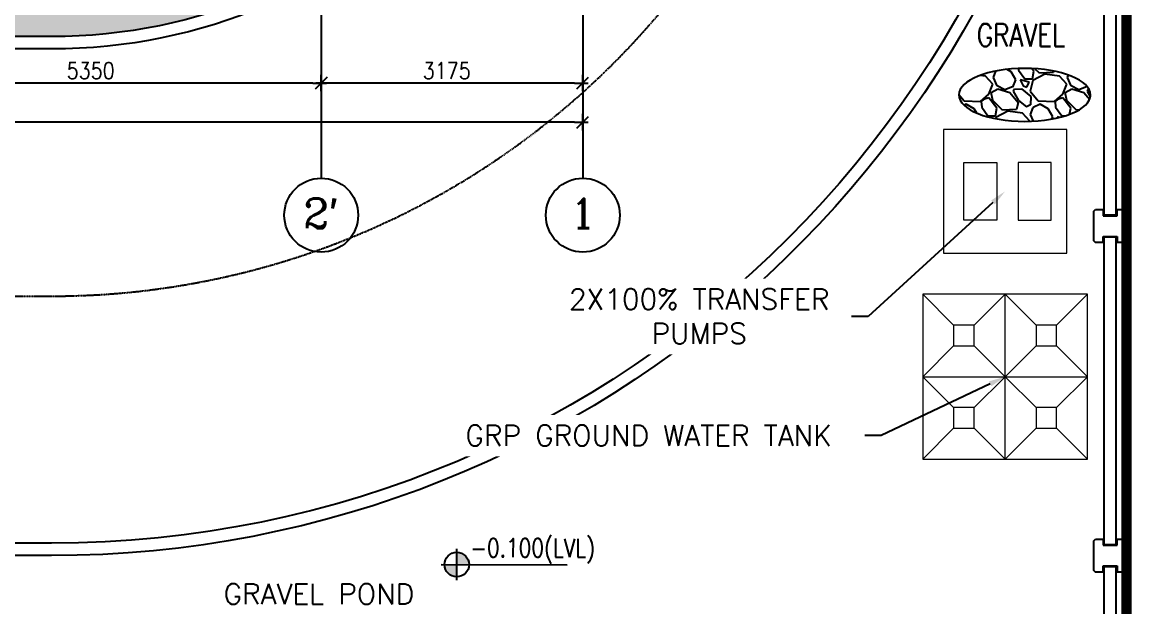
# Model space of a CAD drawing. Header units: metres. Extents: x 841183 to 1048542, y 259326 to 317714.
# Drawn here: x 957293 to 970763, y 272362 to 279459 of the extents above; entities that cross this region are included whole.
import ezdxf
from ezdxf import colors
from ezdxf.entities.mleader import LeaderData, LeaderLine
from ezdxf.enums import TextEntityAlignment as Align
from ezdxf.math import Vec2, Vec3

# ---------------------------------------------------------------- set-up
doc = ezdxf.new("R2010")
doc.units = ezdxf.units.M
doc.header["$PDMODE"] = 34
for name, pattern in [('CENTER', [2, 1.25, -0.25, 0.25, -0.25]), ('HIDDEN2', [0.1875, 0.125, -0.0625]), ('VILLA AXIS$0$CENTER', [2, 1.25, -0.25, 0.25, -0.25])]:
    doc.linetypes.add(name, pattern=pattern)
for name, color, linetype, transparency in [('A-AXIS DIMENSION', 252, 'Continuous', 0.6), ('A-AXIS MARKER', 253, 'Continuous', 0.6), ('A-AXIS TEXT', 252, 'Continuous', 0.6), ('A-REFLECT DOWN', 252, 'Continuous', 0.6)]:
    doc.layers.add(name, color=color, linetype=linetype, transparency=transparency)
for name, color, linetype in [('A-AXIS LINE', 253, 'Continuous'), ('A-LEVEL', 252, 'Continuous'), ('A-TEXT', 252, 'Continuous'), ('A-WALL-1', 252, 'Continuous'), ('F-PLOT LIMITS - Zoom', 1, 'Continuous'), ('G-LVL', 252, 'Continuous'), ('PAMCAD-PROJECTION', 7, 'Continuous'), ('PRE CAST WALL', 252, 'Continuous')]:
    doc.layers.add(name, color=color, linetype=linetype)
doc.layers.add('POTABLE WATER TANK', color=252, linetype='Continuous', lineweight=15)
doc.styles.add('romans', font='romans.shx', dxfattribs={"width": 0.85})
doc.styles.get("Standard").update_dxf_attribs({"font": 'ARIALN.TTF'})
doc.styles.add('VILLA AXIS$0$U SHAPE AXIS$0$AXES$0$COMP', font='complex')
doc.dimstyles.new('DIM-100', dxfattribs={"dimtxt": 200, "dimasz": 100, "dimexe": 50, "dimexo": 75, "dimgap": 50, "dimtad": 1, "dimdec": 0, "dimrnd": 5, "dimzin": 9, "dimdsep": 46, "dimtxsty": 'romans', "dimblk1": 'D-oblique', "dimblk2": 'D-oblique', "dimsah": 1, "dimcen": 100, "dimdle": 100, "dimclrd": 256, "dimclre": 256, "dimclrt": 131, "dimadec": 0, "dimazin": 0, "dimtfac": 1, "dimtdec": 0, "dimtofl": 0, "dimtmove": 2, "dimatfit": 3, "dimldrblk": 'OBLIQUE', "dimfxl": 100, "dimfxlon": 1, "dimtfillclr": 256, "dimtolj": 1, "dimtzin": 0, "dimarcsym": 0})

# ---------------------------------------------------------------- blocks, each defined once
blk = doc.blocks.new('COLUMN-C1')
at = {"layer": 'A-WALL-1', "color": 252}
for p, q in [((923038.8603062525, 204444.290041521, -68.05338571924075), (923038.8596020738, 204094.2900415217, -68.05338571924075)), ((923038.8601050588, 204444.2892367453, -68.05338571924075), (923063.8600547601, 204469.2892870437, -68.05338571924075)), ((923063.8600547601, 204469.2892870437, -68.05338571924075), (923153.86005476, 204469.2894681183, -68.05338571924075)), ((923153.86005476, 204469.2894681183, -68.05338571924075), (923153.8602056555, 204394.2894681184, -68.05338571924075)), ((923153.8602056555, 204394.2894681184, -68.05338571924075), (923323.8602056551, 204394.2898101481, -68.05338571924075)), ((923323.8600547597, 204469.289810148, -68.05338571924075), (923413.8600547594, 204469.2899912225, -68.05338571924075)), ((923323.8602056551, 204394.2898101481, -68.05338571924075), (923323.8600547597, 204469.289810148, -68.05338571924075)), ((923413.8600547594, 204469.2899912225, -68.05338571924075), (923438.860105058, 204444.290041521, -68.05338571924075)), ((923438.860105058, 204444.290041521, -68.05338571924075), (923438.8608092366, 204094.2900415217, -68.05338571924075)), ((923038.8596020738, 204094.2900415217, -68.05338571924075), (923063.8595517752, 204069.2899912233, -68.05338571924075)), ((923063.860859536, 204069.2892870445, -68.05338571924075), (923038.8608092375, 204094.289236746, -68.05338571924075)), ((923153.860054761, 204069.2894681174, -68.05338571924075), (923063.860859536, 204069.2892870445, -68.05338571924075)), ((923153.86005476, 204069.289005373, -68.05338571924075), (923153.8602056555, 204144.2890053728, -68.05338571924075)), ((923153.8602056555, 204144.2890053728, -68.05338571924075), (923323.8602056551, 204144.2886633431, -68.05338571924075)), ((923323.8602056551, 204144.2886633431, -68.05338571924075), (923323.8600547597, 204069.2886633433, -68.05338571924075)), ((923413.8608595353, 204069.2899912233, -68.05338571924075), (923323.860054762, 204069.2898101471, -68.05338571924075)), ((923438.8608092366, 204094.2900415217, -68.05338571924075), (923413.8608595353, 204069.2899912233, -68.05338571924075))]:
    blk.add_line(p, q, dxfattribs=at)
blk = doc.blocks.new('A$C56b1935b')
at = {"layer": 'PRE CAST WALL', "color": 252}
for points, elevation in [([(44500.61491744232, -31134.99945574359), (44500.61491744232, -34865.00024040046), (44650.61510616902, -34865.00024040046), (44650.61510616902, -31134.99945574359)], 26.44230366798286), ([(44500.61491744232, -35134.99945574359), (44500.61491744232, -38865.00024040046), (44650.61510616902, -38865.00024040046), (44650.61510616902, -35134.99945574359)], 26.44230367746515), ([(44500.61491744232, -39134.99945574359), (44500.61491744232, -42865.00024040046), (44650.61510616902, -42865.00024040046), (44650.61510616902, -39134.99945574359)], 26.44230368694745)]:
    blk.add_lwpolyline(points, close=True, dxfattribs=dict(at, elevation=elevation))
for p in [(-878663.2471640846, -239269.2900505486, 136.1067216317256), (-878663.2471640846, -243269.2900505486, 136.1067216412079)]:
    blk.add_blockref('COLUMN-C1', p, dxfattribs=at)
blk = doc.blocks.new('LVL')
at = {"layer": 'A-LEVEL'}
h = blk.add_hatch(color=252, dxfattribs=at)
h.paths.add_polyline_path([(0, 149.5744197085732), (1.164153e-10, 2.91038e-11), (149.5744197085732, 2.91038e-11, 0.4142135623730381)])
h.paths.add_polyline_path([(-2.328306e-10, 0), (-149.5744197085732, 0, 0.4142135623730951), (0, -149.5744197085732)])
for p, q in [((0, -189.5744197087479), (0, 189.5744197087479)), ((-189.5744197088061, 0), (1339.193351218942, 0))]:
    blk.add_line(p, q, dxfattribs=at)
blk.add_circle((0, 0), 149.5744197085732, dxfattribs=at)
at = {"layer": 'A-LEVEL', "color": 3, "style": 'romans', "width": 0.8}
for tag, p in [('FINISH', (199.561434721807, 92.31171137068304)), ('CONCRETE', (207.6457344195806, -298.7924415624001))]:
    blk.add_attdef(tag, p, '', height=225, dxfattribs=at)
blk = doc.blocks.new('VILLA AXIS$0$U SHAPE AXIS$0$AXES$0$AXIS-MARK')
at = {"layer": 'A-AXIS MARKER'}
blk.add_circle((0, 0.5), 0.5, dxfattribs=at)
at = {"layer": 'A-AXIS TEXT', "color": 8, "style": 'VILLA AXIS$0$U SHAPE AXIS$0$AXES$0$COMP'}
blk.add_attdef('1', text='', height=0.4000000000000001, dxfattribs=at).set_placement((0, 0.5), align=Align.MIDDLE)
blk = doc.blocks.new('D-oblique')
for p, q in [((-1.000000000000004, 0), (0.6469059071593755, 0)), ((-0.7071067811865538, -0.7071067811865499), (0.7071067811865416, 0.7071067811865448)), ((-3.552713678800501e-15, -1.000000000000004), (-3.552713678800501e-15, 0.9999999999999964))]:
    blk.add_line(p, q)
blk = doc.blocks.new('*D491')
at = {"layer": 'A-AXIS DIMENSION', "lineweight": -2, "transparency": 16777216}
for p, q in [((-37925.61536814854, -33813.86421948845), (-37925.61536814854, -33663.88725309985)), ((-200.0328064274508, -33813.0572653507), (-200.0328064274508, -33663.88725309985)), ((-300.0328064274509, -33713.88725309985), (-37825.61536814854, -33713.88725309985))]:
    blk.add_line(p, q, dxfattribs=at)
at = {"layer": 'Defpoints', "color": 0, "transparency": 16777216}
for p in [(-37925.61536814854, -33713.88725309985), (-200.0328064274509, -34161.00967857099, 52.51419350434762), (-37925.61536814854, -34261.42035925455, 10.47278962576328)]:
    blk.add_point(p, dxfattribs=at)
at = {"layer": 'A-AXIS DIMENSION', "lineweight": -2, "transparency": 16777216, "xscale": 100, "yscale": 100, "zscale": 100, "rotation": 180}
blk.add_blockref('D-oblique', (-37925.61536814854, -33713.88725309985), dxfattribs=at)
at = {"layer": 'A-AXIS DIMENSION', "lineweight": -2, "transparency": 16777216, "xscale": 100, "yscale": 100, "zscale": 100}
blk.add_blockref('D-oblique', (-200.0328064274508, -33713.88725309985), dxfattribs=at)
at = {"layer": 'A-AXIS DIMENSION', "color": 252, "transparency": 16777216, "insert": (-19062.824087288, -33563.88725309985), "char_height": 200, "attachment_point": 5, "style": 'romans'}
blk.add_mtext('\\A1;37725', dxfattribs=at)
blk = doc.blocks.new('_OBLIQUE')
at = {"color": 0, "linetype": 'ByBlock'}
blk.add_line((-0.5, -0.5), (0.5, 0.5), dxfattribs=at)
blk = doc.blocks.new('*D496')
at = {"layer": 'A-AXIS DIMENSION', "lineweight": -2, "transparency": 16777216}
for p, q in [((-8725.61536814738, -33338.32784284485), (-8725.61536814738, -33188.65887754204)), ((-3475.463083382579, -33238.65887754204), (-8625.61536814738, -33238.65887754204)), ((-3375.463083382579, -33337.74369856984), (-3375.463083382579, -33188.65887754204))]:
    blk.add_line(p, q, dxfattribs=at)
at = {"layer": 'Defpoints', "color": 0, "transparency": 16777216}
for p in [(-8725.61536814738, -33238.65887754204), (-3375.463083382579, -33669.50186165774, -53.36052061492916), (-8725.61536814738, -33990.51105614504, -53.36053799491441)]:
    blk.add_point(p, dxfattribs=at)
at = {"layer": 'A-AXIS DIMENSION', "lineweight": -2, "transparency": 16777216, "xscale": 100, "yscale": 100, "zscale": 100, "rotation": 180}
blk.add_blockref('D-oblique', (-8725.61536814738, -33238.65887754204), dxfattribs=at)
at = {"layer": 'A-AXIS DIMENSION', "lineweight": -2, "transparency": 16777216, "xscale": 100, "yscale": 100, "zscale": 100}
blk.add_blockref('D-oblique', (-3375.463083382579, -33238.65887754204), dxfattribs=at)
at = {"layer": 'A-AXIS DIMENSION', "color": 252, "transparency": 16777216, "insert": (-6173.536805035197, -33088.65887754204), "char_height": 200, "attachment_point": 5, "style": 'romans'}
blk.add_mtext('\\A1;5350', dxfattribs=at)
blk = doc.blocks.new('*D497')
at = {"layer": 'A-AXIS DIMENSION', "lineweight": -2, "transparency": 16777216}
for p, q in [((-3375.463083382579, -33338.32784284485), (-3375.463083382579, -33188.65887754204)), ((-300.0328064275673, -33238.65887754204), (-3275.463083382579, -33238.65887754204)), ((-200.0328064275672, -33337.24230246549), (-200.0328064275672, -33188.65887754204))]:
    blk.add_line(p, q, dxfattribs=at)
at = {"layer": 'Defpoints', "color": 0, "transparency": 16777216}
for p in [(-3375.463083382579, -33238.65887754204), (-200.0328064275673, -33653.58493616988, -64.3526106038019), (-3375.463083382579, -33990.51105614504, -53.36053799491441)]:
    blk.add_point(p, dxfattribs=at)
at = {"layer": 'A-AXIS DIMENSION', "lineweight": -2, "transparency": 16777216, "xscale": 100, "yscale": 100, "zscale": 100, "rotation": 180}
blk.add_blockref('D-oblique', (-3375.463083382579, -33238.65887754204), dxfattribs=at)
at = {"layer": 'A-AXIS DIMENSION', "lineweight": -2, "transparency": 16777216, "xscale": 100, "yscale": 100, "zscale": 100}
blk.add_blockref('D-oblique', (-200.0328064275672, -33238.65887754204), dxfattribs=at)
at = {"layer": 'A-AXIS DIMENSION', "color": 252, "transparency": 16777216, "insert": (-1851.380479167332, -33088.65887754204), "char_height": 200, "attachment_point": 5, "style": 'romans'}
blk.add_mtext('\\A1;3175', dxfattribs=at)
blk = doc.blocks.new('A$C10b3fa2f')
at = {"layer": 'A-REFLECT DOWN', "color": 252, "linetype": 'CENTER', "ltscale": 10, "elevation": 74.00711742027713}
blk.add_lwpolyline([(-43025.00937396707, -35550.30286300118), (-6450.020830950351, -35550.31475546828, 0.1989122749464191), (373.5544084103312, -32723.90136845916, 0.1989119369278416), (3199.980144486995, -25900.33514610113), (3200.032806397649, 275.0043858279823)], format="xyb", dxfattribs=at)
at = {"layer": 'A-REFLECT DOWN', "color": 252, "elevation": 74.00707385515516}
for points in [[(6200.02090903616, 99.68292051687604), (6199.968599860207, -25900.34020614886, -0.4142129730908615), (-6450.019855466904, -38550.30321084551), (-43075.00839850854, -38550.30250666686)], [(6310.860227284487, -26899.98891668563, -0.3914963951748017), (-6450.019855465041, -38700.29166622291), (-36104.56033656956, -38700.29101422516)]]:
    blk.add_lwpolyline(points, format="xyb", dxfattribs=at)
at = {"layer": 'F-PLOT LIMITS - Zoom', "color": 252, "linetype": 'HIDDEN2', "ltscale": 2500, "elevation": 74.00711033716809}
blk.add_lwpolyline([(-43400.00834820943, 300.0123783144518, 100, 75, 0), (6600.033053643187, 300.0123783144518, 128.5345307527168, 128.5345307527168, 0), (6600.133650614764, -49699.98718789837, 128.5345307527168, 128.5345307527168, 0), (-43400.00834820943, -49699.98718789837, 128.5345307527168, 128.5345307527168, 0)], format="xyseb", close=True, dxfattribs=at)
at = {"layer": 'A-AXIS DIMENSION', "color": 252}
blk.add_blockref('A$C56b1935b', (-38175.58256174379, 300.0116741355159, 5.953774500541527), dxfattribs=at)
at = {"layer": 'A-REFLECT DOWN'}
h = blk.add_hatch(dxfattribs=at)
h.set_pattern_fill('AR-HBONE', color=256, scale=75, style=0)
h.set_pattern_definition([(45, (-872853.2943273549, -501345.4365919695), (0, 424.2640687119285), [900, -300]), (135, (-872641.1622929799, -501133.3045575945), (3.33066907387547e-14, 424.2640687119285), [900, -300])])
h.paths.add_polyline_path([(-40951.92798982479, -7637.119681541168), (-40445.08106751728, -7637.119681541168), (-40278.22928806348, -7926.115440888505), (-40445.0810675174, -8215.111200235726), (-40951.92798982479, -8215.111200235668), (-41118.77976927848, -7926.115440888214)])
edge = h.paths.add_edge_path()
edge.add_line((-40250.58249417157, -6912.741519662959), (-42275.58249416994, -6912.741519663075))
edge.add_line((-42275.58249416994, -6912.741519663075), (-42275.58249416994, -105.7974012070335))
edge.add_line((-42275.58249416994, -105.7974012070335), (-42275.58249204454, 38.86289380153175))
edge.add_line((-42275.58249204454, 38.86289380153175), (-43125.00761958782, 38.86289380153175))
edge.add_line((-43125.00761958782, 38.86289380153175), (-43125.00615446293, -30517.07692860754))
edge.add_line((-43125.00615446293, -30517.07692860754), (-43000.00831965636, -30517.07692860992))
edge.add_line((-43000.00831965636, -30517.07692860992), (-43000.00831965636, -32386.123830811))
edge.add_line((-43000.00831965636, -32386.123830811), (-6450.019826940028, -32386.12383081095))
edge.add_arc((-6450.019826939795, -25886.12383081106), 6499.999999999884, 269.999999999998, 360.0000000000021)
edge.add_line((49.98017306008842, -25886.12383081083), (49.98017304693349, -22117.48955926322))
edge.add_line((49.98017304693349, -22117.48955926322), (-3025.43024842767, -22117.48955926322))
edge.add_line((-3025.43024842767, -22117.48955926322), (-3025.43024842767, -31367.48925744958))
edge.add_line((-3025.43024842767, -31367.48925744958), (-37875.58253319468, -31367.27464130643))
edge.add_line((-37875.58253319468, -31367.27464130643), (-37875.58253319468, -22117.48925744812))
edge.add_line((-37875.58253319468, -22117.48925744812), (-40250.58249417064, -22117.489257448))
edge.add_line((-40250.58249417064, -22117.489257448), (-40250.58249417157, -6912.741519662959))
h = blk.add_hatch(dxfattribs=at)
h.set_pattern_fill('GRAVEL', color=256, scale=25, angle=135)
h.set_pattern_definition([(3.012787499999963, (15632.88771723968, -106610.09783517), (7633.217702940175, 449.0128055206476), [85.43035999999998, -8457.62090989125]), (319.969741, (15718.20015038981, -106605.6077071094), (-5837.166502142331, 4939.140838876976), [146.6011799999999, -14513.51222338099]), (267.5104471, (15830.45335190312, -106699.9003963807), (449.0128024328012, 9429.268927294694), [103.37038, -10233.680698525]), (42.27368899999997, (16117.82154777739, -106762.7621892282), (-9429.268928015843, -8531.243314028115), [133.50113, -13216.6093564345]), (67.83365418, (16216.60436510912, -106672.9596280175), (-3143.089642107634, -7633.217703018181), [130.908425, -12959.951936336]), (132.2736889999999, (16265.99577377504, -106551.726170383), (8531.243314028115, -9429.268928015843), [133.5011299999997, -13216.60935643448]), (172.69424047, (16176.19321256434, -106452.9433530513), (10327.29453930665, -1347.038417565607), [176.5484149999999, -17478.27882856175]), (207.25532837, (16001.0782182035, -106430.4927127486), (-13021.37137612624, -6735.192089688093), [166.67988, -16501.31415047625]), (256.42956562, (15852.90399220586, -106506.8248897777), (-2245.064029444023, -9429.26892731868), [133.953249999997, -13261.38642467781]), (310.2363583, (15821.4730957821, -106637.0386035332), (-4490.128059687863, 5388.153673346616), [152.92832, -7493.4842375]), (357.3974377999999, (15920.25591311383, -106753.7819331071), (10327.2945392452, -449.012805692952), [197.7694799999974, -19579.19312804391]), (273.81407483, (15677.78899784503, -106313.7493831747), (449.0128056458678, -5837.166478725479), [67.50113499999999, -6682.641456085999]), (306.4692343999999, (15682.27912590548, -106381.1013040828), (-4939.140867764006, 6735.192089940432), [128.420495, -12713.65974926]), (360, (15758.61130293459, -106484.374249475), (449.0128060534999, 449.0128060534998), [89.802335, -808.223277107]), (338.19859051, (15736.16066263197, -106569.6866826252), (-3143.089642277935, 1347.038418379003), [48.36032999999985, -4787.655592223481]), (66.80140949000003, (15781.06194323732, -106587.6471948673), (-898.0256119816472, -1796.051224276475), [68.391405, -3351.1882475]), (165.96375653, (15808.00271160051, -106524.7854020198), (-2245.064030250938, 449.0128061357045), [111.079915, -3591.5745382275]), (296.5650511799998, (15700.23963814764, -106497.8446336566), (-449.0128061239611, 1347.038418136744), [80.32178499999873, -1927.72452920698]), (151.389540334, (16041.48937074828, -106848.0746223783), (-5837.16647869502, 3143.089642374187), [112.522, -11139.70666813475]), (205.34617594, (15942.70655341656, -106794.1930856519), (6735.192090907884, 3143.089642151657), [94.39973499999992, -9345.55391954999]), (68.19859050999993, (15610.43707693694, -106587.6471948673), (-1347.038418379934, -3143.089642280255), [96.72002499999974, -4739.295897223482]), (118.61045967, (15646.35810142127, -106497.8446336566), (3143.089642782456, -5837.166478474887), [112.522, -11139.706668135]), (114.44395478, (16319.87731050141, -106569.6866826252), (1347.038418160311, -3143.089642374217), [108.5087999999998, -5316.933578276487]), (69.77514060000003, (16274.97602989606, -106470.9038652934), (-2694.076832433486, -7184.204898312702), [90.91802999999999, -9000.898345180003]), (201.80140949, (16054.95975492988, -106134.1442607533), (-3143.089642289634, -1347.038418357833), [96.72002499999978, -4739.295897223485]), (152.35402464, (15965.15719371918, -106170.0652852376), (7633.217703169609, -4041.11525398801), [106.4456849999988, -10538.09399504984]), (204.44395478, (16274.97602989606, -106354.1605357195), (3143.089642383591, 1347.038418138482), [54.25439999999934, -5371.187978276418]), (236.3099324740001, (16081.90052329306, -106161.0850291165), (-1347.038418160368, -2245.064030267424), [32.37865, -3205.498741131501]), (300.963756532, (16063.94001105102, -106188.0257974798), (-898.0256121068526, 1796.05122421372), [130.9084249999999, -2487.26364726725]), (321.0090059600001, (16131.29193195899, -106300.2789989931), (-4939.140866799233, 4041.115254222321), [121.3167499999999, -12010.34121583424]), (78.69006752999998, (15848.41386414529, -106484.374249475), (-449.0128059598958, -1347.038418191604), [91.58097, -2197.94408992]), (128.15722659, (15866.37437638745, -106394.5716882643), (-6735.192091248451, 8531.243314663043), [159.8891899999971, -15829.00226625756]), (195.9453959, (15767.59155905561, -106268.8481025694), (4939.140866609237, 1347.038418082691), [65.37706, -6472.348079527499]), (225, (15704.72976620821, -106286.8086148115), (-1.118e-13, -898.0256121069153), [38.1, -596.9]), (255.25643716, (16126.80180389842, -106322.7296392958), (1347.038418505553, 4939.140866493805), [88.21673999999848, -8733.485193299803]), (183.0127874999999, (16104.3511635958, -106408.0420724459), (-7633.21770294158, -449.012805493934), [170.86072, -8372.190549891247]), (135, (15933.72629729542, -106417.022328567), (-898.0256121069153, 1.118e-13), [165.1, -469.8999999999999]), (100.3048464999999, (15816.98296772153, -106300.2789989931), (-1347.038422291105, 7633.217702179774), [100.4023899999987, -9939.82918103484]), (29.05460409999994, (15799.02245547937, -106201.4961816614), (2245.064030243831, 1347.038418199651), [92.45726999999852, -4530.412509692906]), (342.64597536, (15879.84476056905, -106156.594901056), (13021.37137526815, -4041.115255390211), [150.536275, -14903.1161057345]), (310.4260787399999, (16023.52885850612, -106201.4961816614), (5388.153672641377, -6286.179284748108), [159.2573649999998, -15766.46161405999])])
edge = h.paths.add_edge_path()
edge.add_ellipse((5365.192026518751, -33107.58715525534), major_axis=(-798.9493082698045, -4.89e-14), ratio=0.4027242767071705, start_angle=1.1368683772161603e-13, end_angle=360, ccw=False)
at = {"layer": 'A-REFLECT DOWN', "color": 252, "elevation": 73.8510620609529}
for points in [[(199.9995379508473, -22130.84703135223), (199.9801445188932, -25900.33980896982, -0.4142129730908635), (-6450.019855467603, -32550.32642960368), (-43050.00834818743, -32550.32642960374)], [(49.98772832192481, -22130.84703135223), (49.98014451924246, -25900.33950718638, -0.4142129730908654), (-6450.019855467603, -32400.32642960368), (-43000.00839848642, -32400.32642960374)]]:
    blk.add_lwpolyline(points, format="xyb", dxfattribs=at)
at = {"layer": 'A-REFLECT DOWN', "extrusion": (0, 0, -1)}
blk.add_ellipse((5365.192026518751, -33107.58715525534, 74.00711033716809), major_axis=(-798.9493082698045, -4.89e-14), ratio=0.4027242767071704, dxfattribs=at)
at = {"layer": 'POTABLE WATER TANK', "ltscale": 20, "elevation": 186.2857728800231}
for points in [[(5876.600496846877, -35028.45227904673), (5876.600496846877, -33528.45227904673), (4376.600496846877, -33528.45227904673), (4376.600496846877, -35028.45227904673)], [(4626.600496846877, -34628.45227904673), (4626.600496846877, -33928.45227904673), (5026.600496846877, -33928.45227904673), (5026.600496846877, -34628.45227904673)], [(5684.723089639258, -34628.45227904673), (5684.723089639258, -33928.45227904673), (5284.723089639258, -33928.45227904673), (5284.723089639258, -34628.45227904673)], [(6126.600496846877, -37528.4522790167), (6126.600496846877, -35528.4522790167), (4126.600496846877, -35528.4522790167), (4126.600496846877, -37528.4522790167)], [(4751.600493287828, -36153.4522650741), (4751.600493287828, -35903.4522650741), (4501.600493287828, -35903.4522650741), (4501.600493287828, -36153.4522650741)], [(5751.60049328969, -36153.45226510413), (5751.60049328969, -35903.45226510413), (5501.60049328969, -35903.45226510413), (5501.60049328969, -36153.45226510413)], [(4751.600493287828, -37153.4522650741), (4751.600493287828, -36903.4522650741), (4501.600493287828, -36903.4522650741), (4501.600493287828, -37153.4522650741)], [(5751.600493287828, -37153.4522650741), (5751.600493287828, -36903.4522650741), (5501.600493287828, -36903.4522650741), (5501.600493287828, -37153.4522650741)]]:
    blk.add_lwpolyline(points, close=True, dxfattribs=at)
for points in [[(4501.600493287828, -35903.4522650741), (4126.600496846877, -35528.4522790167)], [(4751.600493287828, -35903.4522650741), (5126.600496846877, -35528.4522790167)], [(5126.600496846877, -37528.4522790167), (5126.600496846877, -35528.4522790167)], [(5501.60049328969, -35903.45226510413), (5126.600496848856, -35528.45227904673)], [(5751.60049328969, -35903.45226510413), (6126.600496848856, -35528.45227904673)], [(4501.600493287828, -36153.4522650741), (4126.600496846877, -36528.4522790167)], [(4751.600493287828, -36153.4522650741), (5126.600496846877, -36528.4522790167)], [(5501.60049328969, -36153.45226510413), (5126.600496848856, -36528.45227904673)], [(5751.60049328969, -36153.45226510413), (6126.600496848856, -36528.45227904673)], [(4126.600496846877, -36528.4522790167), (6126.600496846877, -36528.4522790167)], [(4501.600493287828, -36903.4522650741), (4126.600496846877, -36528.4522790167)], [(4751.600493287828, -36903.4522650741), (5126.600496846877, -36528.4522790167)], [(5501.600493287828, -36903.4522650741), (5126.600496846877, -36528.4522790167)], [(5751.600493287828, -36903.4522650741), (6126.600496846877, -36528.4522790167)], [(4501.600493287828, -37153.4522650741), (4126.600496846877, -37528.4522790167)], [(4751.600493287828, -37153.4522650741), (5126.600496846877, -37528.4522790167)], [(5501.600493287828, -37153.4522650741), (5126.600496846877, -37528.4522790167)], [(5751.600493287828, -37153.4522650741), (6126.600496846877, -37528.4522790167)]]:
    blk.add_lwpolyline(points, dxfattribs=at)
at = {"layer": 'G-LVL'}
ref = blk.add_blockref('LVL', (-1530.188124605571, -38808.98126403248, 74.00711033716809), dxfattribs=dict(at, rotation=359.8667183027063))
ref.add_attrib('FINISH', '-0.100(LVL)', (-1364.698115621344, -38717.05426720349, 74.0071104301712), dxfattribs={"layer": '0', "height": 225, "rotation": 359.8667183030777, "style": 'romans', "width": 0.8})
at = {"layer": 'A-TEXT', "style": 'romans', "width": 0.8}
blk.add_text('GRAVEL', height=275, dxfattribs=at).set_placement((4782.947681229212, -32518.80000049496, 51.48140471015754))
at = {"layer": 'A-TEXT', "style": 'romans'}
blk.add_text('GRAVEL POND', height=250, rotation=0.0001152761175315931, dxfattribs=at).set_placement((-4361.585023167543, -39291.12163295149, 74.00711033716809))
at = {"color": 252}
ml = blk.add_multileader_mtext('Standard', dxfattribs=at)
ml.set_content('{\\Fromans|c0;2X100% TRANSFER \\PPUMPS}', color=252)
ml.set_leader_properties()
ml.build(insert=Vec2(0, 0))
ml.multileader.update_dxf_attribs({"text_left_attachment_type": 2, "text_right_attachment_type": 2, "dogleg_length": 200, "arrow_head_size": 200})
ctx = ml.context
ctx.base_point, ctx.char_height, ctx.arrow_head_size, ctx.landing_gap_size, ctx.plane_origin = Vec3(-437.2627476179787, -35796.58519774352, 126.7178688865959), 250, 200, 100, Vec3(11717.68288681765, -32416.69859924083, 126.7178688865959)
ctx.left_attachment, ctx.right_attachment, ctx.text_align_type = 2, 2, 1
notes = []
notes.append((ctx, [(0, (1, 1, 0), (3462.737252382023, -35796.58519774352, 126.7178688865959), (-1, 0), 200, [(0, [(5126.599597424662, -34278.45137965653, 126.7178688865959)], 0, [])])]))
ctx.mtext.insert, ctx.mtext.alignment, ctx.mtext.flow_direction = Vec3(1412.737252382023, -35463.25186441018, 126.7178688865959), 2, 5
ctx.mtext.has_bg_fill, ctx.mtext.bg_color, ctx.mtext.bg_scale_factor, ctx.mtext.bg_transparency, ctx.mtext.use_window_bg_color = 1, -1027028792, 1.5, 0, 1
for ctx, leaders in notes:
    for number, flags, end, landing, length, lines in leaders:
        leader = LeaderData()
        leader.index, (leader.has_last_leader_line, leader.has_dogleg_vector, leader.attachment_direction) = number, flags
        leader.last_leader_point, leader.dogleg_vector, leader.dogleg_length = Vec3(end), Vec3(landing), length
        for number, points, colour, breaks in lines:
            line = LeaderLine()
            line.index, line.vertices, line.color, line.breaks = number, Vec3.list(points), colors.encode_raw_color(colour), breaks
            leader.lines.append(line)
        ctx.leaders.append(leader)
ml = blk.add_multileader_mtext('Standard', dxfattribs=at)
ml.set_content('{\\Fromans|c0;GRP GROUND WATER TANK}', color=252)
ml.set_leader_properties()
ml.build(insert=Vec2(0, 0))
ml.multileader.update_dxf_attribs({"text_left_attachment_type": 2, "text_right_attachment_type": 2, "dogleg_length": 200, "arrow_head_size": 200})
ctx = ml.context
ctx.base_point, ctx.char_height, ctx.arrow_head_size, ctx.landing_gap_size, ctx.plane_origin = Vec3(-1825.501626604075, -37243.37526222793, 186.2857728800231), 250, 200, 100, Vec3(11703.54085724631, -34478.63981398768, 186.2857728800231)
ctx.left_attachment, ctx.right_attachment, ctx.text_align_type = 2, 2, 1
notes = []
notes.append((ctx, [(0, (1, 1, 0), (3622.117421014977, -37243.37526222793, 186.2857728800231), (-1, 0), 200, [(0, [(5126.599597456676, -36528.45137962649, 186.2857728800231)], 0, [])])]))
ctx.mtext.insert, ctx.mtext.alignment, ctx.mtext.flow_direction = Vec3(798.3078972053918, -37118.37526222793, 186.2857728800231), 2, 5
ctx.mtext.has_bg_fill, ctx.mtext.bg_color, ctx.mtext.bg_scale_factor, ctx.mtext.bg_transparency, ctx.mtext.use_window_bg_color = 1, -1027028792, 1.5, 0, 1
for ctx, leaders in notes:
    for number, flags, end, landing, length, lines in leaders:
        leader = LeaderData()
        leader.index, (leader.has_last_leader_line, leader.has_dogleg_vector, leader.attachment_direction) = number, flags
        leader.last_leader_point, leader.dogleg_vector, leader.dogleg_length = Vec3(end), Vec3(landing), length
        for number, points, colour, breaks in lines:
            line = LeaderLine()
            line.index, line.vertices, line.color, line.breaks = number, Vec3.list(points), colors.encode_raw_color(colour), breaks
            leader.lines.append(line)
        ctx.leaders.append(leader)
blk = doc.blocks.new('A$Cef9c9996')
at = {"layer": 'A-REFLECT DOWN'}
h = blk.add_hatch(dxfattribs=at)
h.set_pattern_fill('AR-HBONE', color=256, scale=75, style=0)
h.set_pattern_definition([(45, (-873053.32716231, -501634.6379381258), (0, 424.2640687119285), [900, -300]), (135, (-872841.195127935, -501422.5059037508), (3.33066907387547e-14, 424.2640687119285), [900, -300])])
h.paths.add_polyline_path([(-41151.96082477993, -7926.321027697413), (-40645.11390247243, -7926.321027697413), (-40478.26212301862, -8215.31678704475), (-40645.11390247254, -8504.312546391971), (-41151.96082477993, -8504.312546391913), (-41318.81260423362, -8215.31678704446)])
edge = h.paths.add_edge_path()
edge.add_line((-40450.61532912671, -7201.942865819205), (-42475.61532912508, -7201.942865819321))
edge.add_line((-42475.61532912508, -7201.942865819321), (-42475.61532912508, -394.9987473632791))
edge.add_line((-42475.61532912508, -394.9987473632791), (-42475.61532699969, -250.3384523547138))
edge.add_line((-42475.61532699969, -250.3384523547138), (-43325.04045454296, -250.3384523547138))
edge.add_line((-43325.04045454296, -250.3384523547138), (-43325.03898941807, -30806.27827476378))
edge.add_line((-43325.03898941807, -30806.27827476378), (-43200.04115461151, -30806.27827476617))
edge.add_line((-43200.04115461151, -30806.27827476617), (-43200.04115461151, -32675.32517696725))
edge.add_line((-43200.04115461151, -32675.32517696725), (-6650.05266189517, -32675.32517696719))
edge.add_arc((-6650.052661894937, -26175.32517696731), 6499.999999999884, 269.999999999998, 360.0000000000021)
edge.add_line((-150.0526618950535, -26175.32517696708), (-150.0526619082084, -22406.69090541947))
edge.add_line((-150.0526619082084, -22406.69090541947), (-3225.463083382812, -22406.69090541947))
edge.add_line((-3225.463083382812, -22406.69090541947), (-3225.463083382812, -31656.69060360582))
edge.add_line((-3225.463083382812, -31656.69060360582), (-38075.61536814983, -31656.47598746268))
edge.add_line((-38075.61536814983, -31656.47598746268), (-38075.61536814983, -22406.69060360437))
edge.add_line((-38075.61536814983, -22406.69060360437), (-40450.61532912578, -22406.69060360425))
edge.add_line((-40450.61532912578, -22406.69060360425), (-40450.61532912671, -7201.942865819205))
at = {"layer": 'A-AXIS LINE', "linetype": 'VILLA AXIS$0$CENTER', "ltscale": 4}
for p, q in [((-200.0328064274509, 4858.122439000173, 8.889002970136062e-05), (-200.0328064274509, -34394.0789028779, -45.52752787205145)), ((-3375.463083382696, -22363.43469243206, 9.079228033215259e-05), (-3375.463083382696, -34394.0789028779, 9.079228033215259e-05))]:
    blk.add_line(p, q, dxfattribs=at)
at = {"layer": 'A-REFLECT DOWN', "elevation": 47.9229187342554}
for points in [[(-0.0332684766035527, -22405.84577871574), (-0.05266190855763853, -26175.33855633333, -0.4142129730908635), (-6650.052661895053, -32825.32517696719), (-43250.04115461488, -32825.32517696725)], [(-150.045078105526, -22405.84577871574), (-150.0526619082084, -26175.33825454989, -0.4142129730908654), (-6650.052661895053, -32675.32517696719), (-43200.04120491387, -32675.32517696725)]]:
    blk.add_lwpolyline(points, format="xyb", dxfattribs=at)
at = {"layer": 'A-AXIS TEXT'}
ref = blk.add_blockref('VILLA AXIS$0$U SHAPE AXIS$0$AXES$0$AXIS-MARK', (-3375.463083382696, -35291.151028402, 9.079228033215259e-05), dxfattribs=dict(at, xscale=897.0721255241026, yscale=897.0721255241026, zscale=897.0721255241026))
ref.add_attrib('1', "2'", dxfattribs={"height": 360, "style": 'VILLA AXIS$0$U SHAPE AXIS$0$AXES$0$COMP'}).set_placement((-3375.463083382696, -34820.5527363311, 9.079228033215259e-05), align=Align.MIDDLE)
ref = blk.add_blockref('VILLA AXIS$0$U SHAPE AXIS$0$AXES$0$AXIS-MARK', (-200.0328064274509, -35291.151028402, -45.52752787205145), dxfattribs=dict(at, xscale=897.0721255241026, yscale=897.0721255241026, zscale=897.0721255241026))
ref.add_attrib('1', '1', dxfattribs={"height": 360, "style": 'VILLA AXIS$0$U SHAPE AXIS$0$AXES$0$COMP'}).set_placement((-200.0328064274509, -34820.5527363311, -45.52752787205145), align=Align.MIDDLE)
at = {"layer": 'A-AXIS DIMENSION'}
for base, p1, p2, picture, middle in [((-8725.61536814738, -33238.65887754204, 53.36061140720949), (-3375.463083382579, -33669.50186165774, 9.079228033215259e-05), (-8725.61536814738, -33990.51105614504, 7.341229508028846e-05), '*D496', (-6173.536805035197, -33088.65887754204, 53.36061140720949)), ((-3375.463083382579, -33238.65887754204, 53.36061140720949), (-200.0328064275673, -33653.58493616988, -10.99199919659242), (-3375.463083382579, -33990.51105614504, 7.341229508028846e-05), '*D497', (-1851.380479167332, -33088.65887754204, 53.36061140720949))]:
    dim = blk.add_linear_dim(base=base, p1=p1, p2=p2, dimstyle='DIM-100', override={"dimclrt": 252}, dxfattribs=at)
    dim.commit()
    dim.dimension.update_dxf_attribs({"geometry": picture, "text_midpoint": middle, "dimtype": 160})
dim = blk.add_linear_dim(base=(-37925.61536814854, -33713.88725309985, -10.4727162134682), p1=(-200.0328064274509, -34161.00967857099, 42.04147729087941), p2=(-37925.61536814854, -34261.42035925455, 7.341229508028846e-05), dimstyle='DIM-100', override={"dimclrt": 252, "dimfxl": 100, "dimfxlon": 1}, dxfattribs=at)
dim.commit()
dim.dimension.update_dxf_attribs({"geometry": '*D491', "text_midpoint": (-19062.824087288, -33563.88725309985, -10.4727162134682)})

msp = doc.modelspace()

# ---------------------------------------------------------------- block references
at = {"layer": 'PAMCAD-PROJECTION', "color": 6}
msp.add_blockref('A$Cef9c9996', (964298.7432553077, 311958.8843501199, -97.75937034918235), dxfattribs=at)

# ---------------------------------------------------------------- next in the draw order: block references
at = {"color": 2}
msp.add_blockref('A$C10b3fa2f', (964098.7104488802, 311683.8856027563, -103.7130564367805), dxfattribs=at)

doc.saveas('drawing.dxf')
